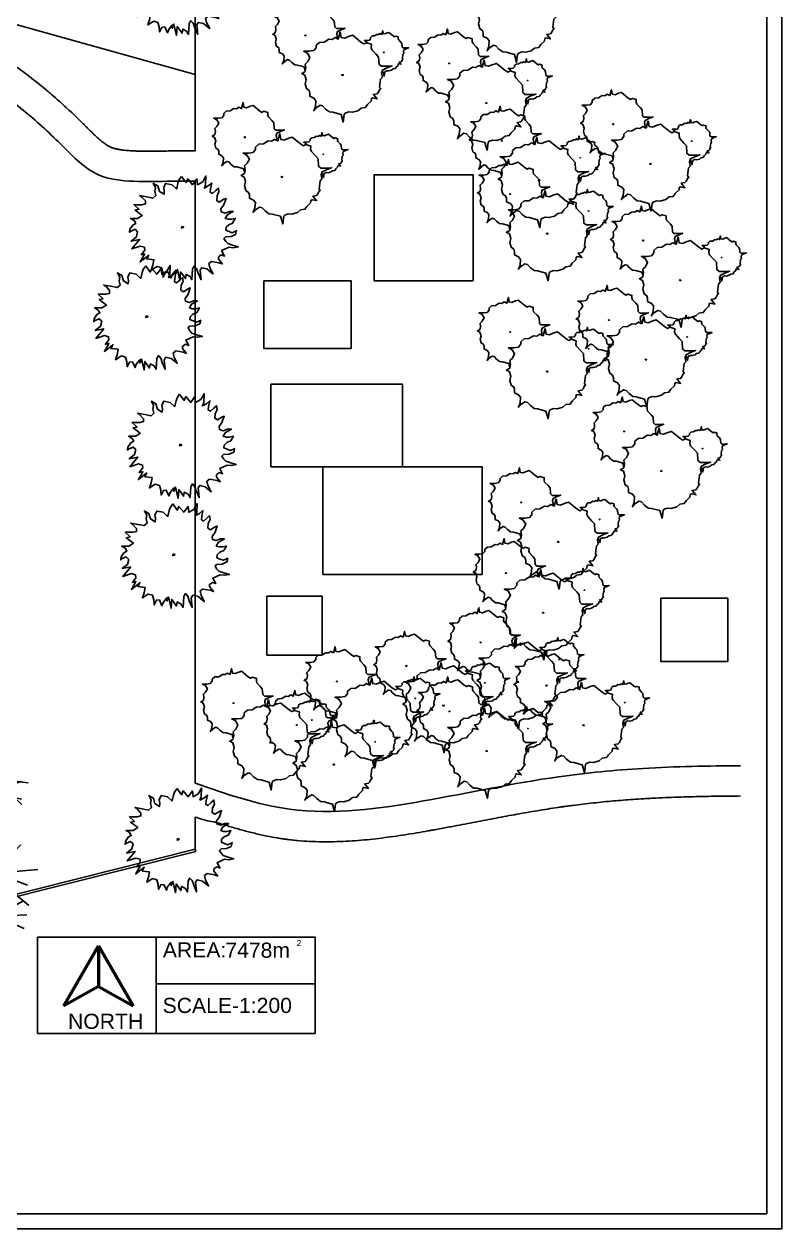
# Model space of a CAD drawing. Header units: millimetres. Extents: x -2023021 to 4454414, y -304659 to 993992.
# Drawn here: x 1608850 to 1658907, y 39635 to 119217 of the extents above; entities that cross this region are included whole.
import ezdxf

# ---------------------------------------------------------------- set-up
doc = ezdxf.new("R2010")
doc.units = ezdxf.units.MM
doc.header["$LTSCALE"] = 10
doc.header["$MEASUREMENT"] = 0
doc.linetypes.add('BANKLINE1', pattern=[5.5, 4, -1.5])
doc.layers.add('zelen', color=69, linetype='Continuous')
doc.styles.get("Standard").update_dxf_attribs({"font": 'arial.ttf'})

# ---------------------------------------------------------------- blocks, each defined once
blk = doc.blocks.new('*U16')
for points in [[(0, 1540.256), (-77.4954, 1428.4452), (-106.5784, 1341.501), (-135.636, 1217.295), (-155.0162, 1167.6126), (-280.9748, 1291.8186), (-474.7514, 1329.0804), (-532.892, 1204.8744), (-513.5118, 1105.5096), (-523.1892, 1006.1194), (-658.8506, 1093.089), (-707.2884, 1254.5568), (-842.9244, 1329.0804), (-775.1064, 1204.8744), (-794.4866, 1093.089), (-765.429, 968.8576), (-852.6272, 894.334), (-1036.701, 931.5958), (-1249.8832, 968.8576), (-1191.7426, 931.5958), (-1075.4614, 807.3898), (-1075.4614, 720.4456), (-1182.0398, 695.6044), (-1414.5768, 695.6044), (-1269.238, 558.9524), (-1385.5192, 534.1112), (-1172.3624, 372.6434), (-1307.9984, 285.6992), (-1521.1552, 285.6992), (-1414.5768, 223.5962), (-1366.139, 136.652), (-1453.3372, 86.9442), (-1540.5354, -37.2618), (-1550.2382, -124.206), (-1501.775, -86.9442), (-1385.5192, -37.2618), (-1307.9984, -111.7854), (-1346.7588, -260.8326), (-1501.775, -385.064), (-1249.8832, -335.3816), (-1482.3948, -621.0554), (-1230.503, -534.1112), (-1104.5444, -571.373), (-1094.8416, -658.3172), (-1201.42, -794.9692), (-1094.8416, -770.128), (-1230.503, -1006.1194), (-978.5858, -807.3898), (-1036.701, -919.1752), (-823.5442, -944.0164), (-852.6272, -1105.4842), (-901.065, -1254.5568), (-726.6686, -1142.746), (-600.71, -1180.0078), (-561.9496, -1316.6598), (-552.2722, -1465.707), (-484.4542, -1329.0804), (-397.2306, -1316.6598), (-319.7352, -1490.5482), (-280.9748, -1391.1834), (-174.3964, -1254.5568), (-174.3964, -1353.9216), (-125.9586, -1229.7156), (-48.4378, -1565.0718), (-29.0576, -1304.2392), (116.2812, -1502.9688), (135.6614, -1378.7628), (251.9172, -1440.8658), (310.0578, -1540.2306), (329.438, -1217.295), (377.8758, -1130.3254), (445.6938, -1204.8744), (494.157, -1341.501), (581.3552, -1540.2306), (552.2722, -1254.5568), (600.71, -1180.0078), (755.7516, -1217.295), (891.3876, -1329.0804), (939.8254, -1366.3422), (842.9498, -1180.0078), (813.8668, -1055.8018), (891.3876, -993.6988), (1114.2472, -1030.9606), (1211.1228, -1068.2224), (1094.867, -919.1752), (1094.867, -857.0722), (1182.0652, -794.9692), (1278.9408, -832.231), (1191.7426, -670.7378), (1414.6022, -571.373), (1540.5608, -583.7936), (1685.8996, -558.9524), (1521.1806, -509.27), (1375.8418, -459.5876), (1317.7012, -397.4846), (1259.5606, -310.515), (1308.0238, -260.8326), (1472.7174, -248.412), (1608.3788, -186.309), (1637.4364, -74.5236)], [(1647.1392, -74.5236), (1511.4778, -136.6266), (1433.9824, -111.7854), (1317.7012, -62.103), (1327.404, 24.8412), (1404.8994, 99.3648), (1521.1806, 149.0726), (1598.676, 285.6992), (1482.4202, 260.858), (1385.5192, 260.858), (1298.321, 285.6992), (1366.139, 397.4846), (1472.7174, 459.5876), (1540.5608, 496.8494), (1424.2796, 496.8494), (1298.321, 447.167), (1182.0652, 484.4288), (1172.3624, 571.3984), (1259.5606, 695.6044), (1327.404, 881.9134), (1259.5606, 857.0722), (1123.9246, 770.128), (1046.4038, 819.8104), (1056.1066, 956.437), (1114.2472, 1080.6684), (1094.867, 1192.4538), (1017.3462, 1117.9302), (920.4452, 1030.9606), (852.6272, 1068.2478), (862.33, 1167.6126), (901.0904, 1341.501), (794.512, 1254.5568), (678.2308, 1192.4538), (716.9912, 1291.8186), (726.6686, 1552.6766), (629.793, 1378.7628), (474.7768, 1291.8186), (455.3966, 1465.7324), (329.438, 1291.8186), (184.0992, 1465.7324), (135.6614, 1353.9216), (0, 1540.256)]]:
    blk.add_lwpolyline(points)
blk.add_lwpolyline([(9.7028, 49.6824), (0, 0), (48.4378, 12.4206), (58.1406, 37.2618)], close=True)
blk = doc.blocks.new('z_96')
at = {"color": 86, "linetype": 'Continuous'}
for p, q in [((-279.8, 149.9), (-254.2, 304.5)), ((-277.5, 143.8), (-209, 319.2)), ((0.6, 181.7), (29.5, 299.6)), ((-282.5, 143.4), (-440.4, 263.7)), ((-279.3, 139.9), (-326.8, 270.9)), ((1.7, 182.4), (-92.5, 262.1)), ((-2.3, 183.5), (-55.4, 292.1)), ((3.6, 188.7), (58.7, 265.3)), ((5.7, 184.9), (91.8, 284.8)), ((395.6, 94.6), (438.6, 246.5)), ((-276.5, 141.1), (-146.8, 221.3)), ((-9.6, 182.8), (-129.6, 222.9)), ((393.4, 89.6), (354, 209.2)), ((-292.1, 134.2), (-430.8, 180.4)), ((-280.1, 150.3), (-304, 174)), ((-260.4, 142.3), (-97.9, 156.1)), ((-5.7, 186.4), (-99.8, 114.3)), ((-4.6, 181.6), (-86.6, 72.3)), ((-0.6, 184.6), (125.7, 194.4)), ((1.5, 182.8), (69.9, 77.5)), ((9.8, 182.3), (88, 114.6)), ((393.4, 89.6), (284.7, 153.1)), ((393.4, 89.6), (479.1, 181.8)), ((-283.2, 138.5), (-471.2, 114.9)), ((-279.1, 142.3), (-397.9, 16.9)), ((-285.6, 136.6), (-375, 92.2)), ((-277.6, 139.7), (-313.4, -1.1)), ((-279.1, 135.4), (-307.4, 99.5)), ((-278.4, 130.6), (-221.9, 40)), ((-277.5, 137.2), (-129.1, 19.3)), ((-263.2, 140.3), (-131, 113.5)), ((393.4, 89.6), (514.5, 123.6)), ((-71.7, -35.5), (-42.1, 65.4)), ((393.4, 89.6), (273.9, 50.1)), ((393.4, 89.6), (293.9, 12.5)), ((391.3, 83.5), (363.2, 41.9)), ((393.4, 89.6), (493.5, 13.4)), ((393.4, 89.6), (516.7, 64.5)), ((393.4, 89.6), (442.6, -26.2)), ((409.2, 93.4), (456.4, 89)), ((-74.7, -24.6), (-111.9, 37.5)), ((164.1, -89.9), (142.7, 11.7)), ((163.4, -89), (238.9, 7.6)), ((-237.5, -199.4), (-267, -22)), ((-234, -202.3), (-196.3, -40.6)), ((-75, -39.2), (-157.1, -75.4)), ((-74, -33), (-152.4, -40.5)), ((-65.2, -32.9), (-135.5, -11.4)), ((-76.2, -35.8), (-103.5, -105.8)), ((-80, -28.7), (-89.9, -20)), ((-72.5, -35.1), (-71.9, -112)), ((-70.4, -41.1), (3.7, -57.1)), ((-69.9, -39.6), (-38.4, -102.6)), ((-68.1, -28.4), (-55.8, -19.3)), ((159.3, -86.3), (85.5, -28.7)), ((167, -88.4), (276, -24.7)), ((167.1, -94.6), (37.3, -175)), ((161.1, -92.4), (74, -95.2)), ((163.4, -86.5), (137.7, -55.7)), ((164.5, -93.4), (157.3, -141.4)), ((160.4, -93), (267.6, -148.2)), ((164.2, -92.2), (234.3, -170.2)), ((165.3, -92), (295.7, -74)), ((166.9, -90.5), (187.1, -100.1)), ((168.3, -88.4), (194, -71.5)), ((163.6, -101.8), (119, -170.9)), ((167, -104.1), (188, -212.9)), ((-237.4, -199.3), (-392.1, -169)), ((-242.3, -196.3), (-391.5, -241.3)), ((-246.4, -194), (-283.1, -163.8)), ((-231, -196), (-205.2, -161.9)), ((-242.2, -199.4), (-329.5, -310.3)), ((-241, -201.7), (-259.1, -277.3)), ((-242.2, -201.7), (-47.9, -207.3)), ((-236.2, -200.9), (-139.2, -306.8)), ((-230.8, -205.8), (-146.5, -236))]:
    blk.add_line(p, q, dxfattribs=at)
at = {"color": 251, "linetype": 'Continuous'}
for p, q in [((-4.6, -3.2), (0.8, 176.4)), ((-17.8, -5.6), (-274.7, 141.8)), ((0, 0), (389.1, 84.4)), ((-10.4, -6), (-235.7, -205.3)), ((-16, -6.1), (-74.7, -37.4)), ((-5, -18.9), (163.8, -91.6))]:
    blk.add_line(p, q, dxfattribs=at)
blk = doc.blocks.new('сосна 1')
for p, rotation in [((317.7, 388.3), 121.1570021628385), ((-412.6, 386.5), 205.4822314301707), ((-136.5, 361.1), 177.7388340989747), ((-117.1, 122.3), 55.05972244949476), ((-351.5, 121.7), 257.3134436407499), ((-143.1, -5.5), 121.1570021628385), ((285.8, 9.1), 60.73020616460848), ((-343.1, -101.5), 57.88453704712605), ((234.4, -65.1), 73.86762904044271), ((-274, 161.3), 177.7388340989747), ((173.8, 17), 349.7944254651076), ((326.9, 45.9), 177.7388340989747), ((98.1, -4.6), 177.7388340989747), ((-502.4, -282.3), 279.7984529833926), ((-175.3, -367), 63.19571700542104), ((-48.9, -393.6), 342.5348703671633), ((260.9, -458.6), 13.7229345296671)]:
    blk.add_blockref('z_96', p, dxfattribs=dict(rotation=rotation))
blk = doc.blocks.new('Clump of Trees or Bushes - plan')
for points in [[(-10.993, 56.487), (-9.228, 58.426), (-10.144, 63.512), (-8.923, 67.033), (-3.43, 69.772), (2.673, 72.119), (-2.82, 71.728), (-10.449, 71.728), (-13.195, 74.075), (-13.806, 83.073), (-16.857, 86.594), (-22.045, 92.071), (-22.961, 94.81), (-22.656, 98.722), (-28.759, 100.678), (-31.811, 99.113), (-35.472, 101.461), (-45.543, 109.676), (-49.815, 108.503), (-55.308, 106.155), (-59.58, 106.938), (-60.801, 113.98), (-63.242, 104.982), (-67.209, 106.938), (-70.872, 104.59), (-74.839, 104.982), (-80.637, 101.461), (-86.435, 101.069), (-90.402, 97.548), (-90.402, 94.419), (-93.454, 90.898), (-98.947, 90.115), (-105.66, 90.115), (-101.083, 87.768), (-98.031, 82.682), (-100.778, 77.596), (-103.829, 74.466), (-103.219, 69.772), (-104.134, 65.077), (-108.102, 62.73), (-104.439, 60.774), (-102.609, 55.297), (-103.829, 50.211), (-102.303, 44.342), (-98.947, 41.995), (-98.031, 38.865), (-98.031, 34.953), (-93.148, 32.606), (-90.707, 29.476), (-91.317, 22.434), (-93.454, 17.348), (-89.487, 21.26), (-85.519, 23.999), (-82.468, 23.216), (-78.806, 19.304), (-74.228, 15.783), (-69.956, 15.392), (-59.886, 12.653), (-58.254, 7.074)], [(59.448, 5.262), (60.936, 4.858), (62.652, -1.011), (63.415, 4.858), (64.178, 5.836), (66.848, 6.814), (69.709, 6.569), (73.905, 7.792), (76.385, 9.748), (79.627, 10.237), (81.153, 12.438), (84.014, 15.127), (84.205, 17.084), (85.158, 17.573), (88.591, 16.839), (85.73, 20.262), (88.591, 20.751), (89.545, 21.974), (90.689, 24.174), (91.452, 24.663), (90.499, 25.886), (91.261, 31.999), (92.596, 33.466), (92.024, 36.645), (92.787, 38.845), (96.22, 40.557), (100.035, 42.024), (96.602, 41.779), (91.834, 41.779), (90.117, 43.246), (89.736, 48.871), (87.828, 51.071), (84.586, 54.494), (84.014, 56.206), (84.205, 58.651), (80.39, 59.873), (78.483, 58.895), (76.194, 60.362), (69.9, 65.497), (67.23, 64.764), (63.797, 63.297), (61.126, 63.786), (60.364, 68.187), (58.838, 62.563), (56.358, 63.786), (54.07, 62.319), (51.59, 62.563), (47.966, 60.362), (44.343, 60.118), (41.863, 57.917), (41.863, 55.961), (39.956, 53.761), (36.523, 53.272), (32.327, 53.272), (35.187, 51.805), (36.641, 49.381)]]:
    blk.add_lwpolyline(points)
for points in [[(-4.577, 66.508), (-7.629, 55.261), (-12.588, 57.706), (-17.166, 54.772), (-22.125, 55.261), (-29.372, 50.86), (-36.62, 50.371), (-41.579, 45.969), (-41.579, 42.057), (-45.393, 37.656), (-52.259, 36.678), (-60.651, 36.678), (-54.93, 33.743), (-51.115, 27.386), (-54.548, 21.029), (-58.363, 17.116), (-57.6, 11.248), (-58.744, 5.38), (-63.703, 2.446), (-59.126, 0), (-56.837, -6.846), (-58.363, -13.203), (-56.455, -20.539), (-52.259, -23.473), (-51.115, -27.385), (-51.115, -32.275), (-45.012, -35.21), (-41.96, -39.122), (-42.723, -47.924), (-45.393, -54.282), (-40.434, -49.391), (-35.475, -45.968), (-31.661, -46.946), (-27.083, -51.837), (-21.362, -56.238), (-16.021, -56.727), (-3.433, -60.15), (0, -71.887), (1.526, -60.15), (3.052, -58.194), (8.392, -56.238), (14.114, -56.727), (22.506, -54.282), (27.465, -50.369), (33.949, -49.391), (37.001, -44.99), (42.723, -39.611), (43.104, -35.699), (45.012, -34.721), (51.878, -36.188), (46.156, -29.341), (51.878, -28.363), (53.785, -25.918), (56.074, -21.517), (57.6, -20.539), (55.692, -18.094), (57.218, -5.868), (59.888, -2.934), (58.744, 3.424), (60.27, 7.825), (67.136, 11.248), (74.765, 14.182), (67.899, 13.693), (58.363, 13.693), (54.93, 16.627), (54.167, 27.875), (50.352, 32.276), (43.867, 39.123), (42.723, 42.546), (43.104, 47.436), (35.475, 49.882), (31.661, 47.925), (27.083, 50.86), (14.495, 61.129), (9.155, 59.662), (2.289, 56.728), (-3.052, 57.706)], [(-58.055, 61.947), (-58.97, 60.774), (-57.139, 60.774)], [(62.08, 35.667), (61.508, 34.933), (62.652, 34.933)], [(-1.144, 1.468), (-2.289, 0), (0, 0)]]:
    blk.add_lwpolyline(points, close=True)

msp = doc.modelspace()

# ---------------------------------------------------------------- linework, layer by layer
at = {"transparency": 33554687}
for p, q in [((1658907, 39635), (1658907, 162594)), ((1657907, 40635), (1657907, 161616)), ((1620151, 110838), (1620151, 152196)), ((1594477, 123037), (1620151, 115888)), ((1620151, 69079), (1620151, 108837)), ((1620151, 64709), (1620151, 66835)), ((1536043, 43605), (1620151, 64709)), ((1536080, 43460), (1620188, 64563)), ((1620188, 64563), (1620151, 64709)), ((1609745, 58906), (1609745, 52550)), ((1609745, 58906), (1628076, 58906)), ((1617582, 52550), (1617582, 58906)), ((1628076, 58906), (1628076, 52550)), ((1617582, 55825), (1628076, 55825)), ((1628076, 52550), (1609745, 52550)), ((1494837, 40635), (1634215, 40635)), ((1634215, 40635), (1657907, 40635)), ((1494837, 39635), (1634215, 39635)), ((1634215, 39635), (1658907, 39635))]:
    msp.add_line(p, q, dxfattribs=at)
at = {"lineweight": 53, "transparency": 33554687}
for p, q in [((1611474, 54360), (1613767, 58332)), ((1613767, 58332), (1616060, 54360)), ((1613767, 58332), (1613767, 55656)), ((1613767, 55656), (1611474, 54360)), ((1613767, 55656), (1616060, 54360))]:
    msp.add_line(p, q, dxfattribs=at)
at = {"transparency": 33554687}
for points in [[(1631973, 102262), (1638510, 102262), (1638510, 109266), (1631973, 109266)], [(1624678, 102262), (1630444, 102262), (1630444, 97795), (1624678, 97795)], [(1625149, 95443), (1633844, 95443), (1633844, 89978), (1625149, 89978)], [(1628584, 89978), (1639104, 89978), (1639104, 82866), (1628584, 82866)], [(1624888, 81432), (1628534, 81432), (1628534, 77543), (1624888, 77543)], [(1650904, 81287), (1655332, 81287), (1655332, 77116), (1650904, 77116)]]:
    msp.add_lwpolyline(points, close=True, dxfattribs=at)
for points, knots in [([(1580790, 127672), (1581452, 126838), (1581499, 126663), (1581595, 126316), (1581643, 126145), (1581740, 125806), (1581789, 125639), (1581888, 125309), (1581939, 125145), (1582042, 124824), (1582096, 124665), (1582162, 124475), (1582174, 124442), (1582189, 124401), (1582192, 124392), (1582198, 124374), (1582201, 124365), (1582211, 124338), (1582218, 124321), (1582237, 124268), (1582250, 124233), (1582289, 124128), (1582315, 124060), (1582376, 123906), (1582410, 123821), (1582481, 123656), (1582517, 123576), (1582589, 123420), (1582626, 123344), (1582701, 123198), (1582739, 123127), (1582810, 123004), (1582842, 122949), (1582882, 122884), (1582890, 122871), (1582902, 122854), (1582905, 122849), (1582912, 122837), (1582916, 122832), (1582924, 122820), (1582928, 122814), (1582939, 122796), (1582947, 122784), (1582971, 122749), (1582987, 122725), (1583037, 122654), (1583071, 122608), (1583155, 122496), (1583206, 122433), (1583313, 122306), (1583368, 122243), (1583483, 122118), (1583543, 122056), (1583667, 121933), (1583731, 121872), (1583863, 121751), (1583931, 121692), (1584071, 121574), (1584143, 121516), (1584290, 121401), (1584365, 121344), (1584519, 121232), (1584597, 121177), (1584702, 121106), (1584727, 121089), (1584789, 121048), (1584825, 121024), (1584873, 120993), (1584883, 120987), (1584902, 120975), (1584910, 120970), (1584926, 120959), (1584933, 120954), (1584957, 120939), (1584973, 120929), (1585021, 120899), (1585053, 120880), (1585149, 120821), (1585213, 120783), (1585384, 120685), (1585491, 120626), (1585704, 120515), (1585811, 120463), (1586023, 120365), (1586129, 120319), (1586340, 120234), (1586445, 120195), (1586636, 120130), (1586722, 120103), (1586892, 120054), (1586977, 120032), (1587083, 120008), (1587104, 120003), (1587139, 119995), (1587152, 119993), (1587170, 119989), (1587175, 119988), (1587185, 119986), (1587190, 119985), (1587205, 119982), (1587216, 119980), (1587246, 119974), (1587267, 119970), (1587329, 119958), (1587371, 119951), (1587485, 119933), (1587558, 119923), (1587707, 119905), (1587783, 119898), (1587938, 119885), (1588017, 119879), (1588179, 119870), (1588261, 119867), (1588428, 119863), (1588513, 119861), (1588686, 119860), (1588774, 119861), (1588953, 119863), (1589043, 119865), (1589227, 119871), (1589320, 119874), (1589510, 119882), (1589605, 119886), (1589799, 119895), (1589897, 119900), (1590096, 119911), (1590197, 119916), (1590400, 119927), (1590503, 119933), (1590637, 119940), (1590667, 119941), (1590708, 119943), (1590718, 119944), (1590740, 119945), (1590752, 119945), (1590775, 119947), (1590787, 119947), (1590822, 119949), (1590845, 119950), (1590915, 119953), (1590961, 119955), (1591100, 119961), (1591193, 119965), (1591472, 119976), (1591657, 119982), (1592213, 119998), (1592583, 120004), (1593584, 120010), (1594215, 120003), (1594974, 119979), (1595102, 119974), (1595488, 119959), (1595746, 119947), (1596107, 119927), (1596211, 119921), (1596384, 119911), (1596452, 119906), (1596547, 119900), (1596573, 119898), (1596626, 119895), (1596652, 119893), (1596730, 119888), (1596783, 119884), (1596940, 119873), (1597046, 119865), (1597361, 119840), (1597572, 119822), (1598154, 119767), (1598526, 119727), (1599271, 119633), (1599644, 119581), (1600392, 119460), (1600767, 119392), (1601516, 119240), (1601891, 119155), (1602456, 119013), (1602647, 118963), (1602925, 118885), (1603013, 118860), (1603189, 118808), (1603277, 118782), (1603540, 118702), (1603715, 118646), (1604163, 118496), (1604434, 118399), (1604974, 118192), (1605243, 118082), (1605776, 117847), (1606042, 117723), (1606567, 117460), (1606827, 117321), (1607101, 117165), (1607118, 117155), (1607152, 117136), (1607168, 117126), (1607218, 117097), (1607252, 117078), (1607351, 117019), (1607417, 116979), (1607614, 116860), (1607743, 116778), (1608059, 116574), (1608244, 116449), (1608607, 116196), (1608785, 116067), (1609136, 115807), (1609308, 115675), (1609646, 115410), (1609812, 115277), (1610031, 115098), (1610085, 115053), (1610160, 114991), (1610181, 114973), (1610222, 114939), (1610242, 114923), (1610282, 114889), (1610302, 114872), (1610362, 114822), (1610402, 114788), (1610522, 114687), (1610601, 114620), (1610838, 114415), (1610995, 114278), (1611403, 113915), (1611653, 113687), (1612149, 113223), (1612395, 112987), (1612668, 112717), (1612697, 112689), (1612748, 112639), (1612770, 112617), (1612796, 112591), (1612802, 112586), (1612811, 112576), (1612815, 112572), (1612824, 112564), (1612828, 112559), (1612841, 112547), (1612849, 112538), (1612874, 112513), (1612891, 112497), (1612940, 112447), (1612973, 112414), (1613062, 112325), (1613118, 112269), (1613227, 112161), (1613281, 112108), (1613386, 112004), (1613438, 111954), (1613539, 111857), (1613589, 111811), (1613687, 111721), (1613734, 111678), (1613828, 111595), (1613874, 111556), (1613963, 111482), (1614006, 111447), (1614091, 111382), (1614132, 111351), (1614205, 111300), (1614236, 111278), (1614298, 111238), (1614327, 111219), (1614385, 111185), (1614414, 111169), (1614468, 111139), (1614495, 111126), (1614526, 111111), (1614532, 111108), (1614542, 111103), (1614546, 111102), (1614553, 111098), (1614556, 111097), (1614565, 111093), (1614571, 111090), (1614583, 111085), (1614589, 111083), (1614608, 111075), (1614621, 111070), (1614659, 111055), (1614686, 111045), (1614741, 111026), (1614770, 111017), (1614831, 110999), (1614863, 110991), (1614930, 110974), (1614964, 110966), (1615036, 110950), (1615073, 110943), (1615150, 110929), (1615189, 110922), (1615271, 110909), (1615313, 110903), (1615399, 110892), (1615443, 110887), (1615549, 110875), (1615613, 110869), (1615743, 110859), (1615809, 110854), (1615946, 110846), (1616015, 110842), (1616107, 110839), (1616127, 110838), (1616153, 110837), (1616160, 110836), (1616179, 110836), (1616191, 110835), (1616227, 110834), (1616251, 110833), (1616325, 110831), (1616373, 110829), (1616520, 110826), (1616619, 110824), (1616850, 110821), (1616983, 110821), (1617251, 110822), (1617387, 110823), (1617661, 110826), (1617800, 110827), (1618081, 110831), (1618223, 110833), (1618406, 110836), (1618445, 110836), (1618507, 110837), (1618529, 110837), (1618564, 110837), (1618577, 110837), (1618601, 110838), (1618612, 110838), (1618644, 110838), (1618665, 110838), (1618730, 110839), (1618772, 110839), (1618900, 110839), (1618985, 110840), (1619240, 110840), (1619410, 110840), (1619773, 110839), (1619967, 110838), (1620160, 110838)], [0, 0, 0, 0, 551.308871, 551.308871, 1102.617742, 1102.617742, 1653.926613, 1653.926613, 2205.235484, 2205.235484, 2756.544355, 2756.544355, 2873.000078, 2873.000078, 2904.699615, 2904.699615, 2936.399151, 2936.399151, 2999.798225, 2999.798225, 3126.596371, 3126.596371, 3380.192664, 3380.192664, 3707.990766, 3707.990766, 4035.788868, 4035.788868, 4363.586969, 4363.586969, 4691.385071, 4691.385071, 4960.463831, 4960.463831, 5026.647461, 5026.647461, 5053.543218, 5053.543218, 5084.846652, 5084.846652, 5116.150086, 5116.150086, 5178.756954, 5178.756954, 5303.970689, 5303.970689, 5554.39816, 5554.39816, 5900.124763, 5900.124763, 6245.851365, 6245.851365, 6591.577967, 6591.577967, 6937.304569, 6937.304569, 7283.031172, 7283.031172, 7628.757774, 7628.757774, 7974.484376, 7974.484376, 8320.210979, 8320.210979, 8428.279498, 8428.279498, 8583.412778, 8583.412778, 8627.916027, 8627.916027, 8661.321834, 8661.321834, 8694.727642, 8694.727642, 8761.539256, 8761.539256, 8895.162486, 8895.162486, 9162.408945, 9162.408945, 9607.28874, 9607.28874, 10052.168535, 10052.168535, 10497.04833, 10497.04833, 10941.928125, 10941.928125, 11309.697217, 11309.697217, 11677.466309, 11677.466309, 11771.73811, 11771.73811, 11829.171802, 11829.171802, 11851.381969, 11851.381969, 11873.592136, 11873.592136, 11918.01247, 11918.01247, 12006.853138, 12006.853138, 12184.534473, 12184.534473, 12484.55374, 12484.55374, 12784.573007, 12784.573007, 13084.592274, 13084.592274, 13384.611541, 13384.611541, 13684.630808, 13684.630808, 13984.650075, 13984.650075, 14284.669342, 14284.669342, 14584.688608, 14584.688608, 14884.707875, 14884.707875, 15184.727142, 15184.727142, 15484.746409, 15484.746409, 15784.765676, 15784.765676, 15871.817931, 15871.817931, 15901.541884, 15901.541884, 15934.80958, 15934.80958, 15968.077275, 15968.077275, 16034.612666, 16034.612666, 16167.683449, 16167.683449, 16433.825013, 16433.825013, 16966.108141, 16966.108141, 18030.674398, 18030.674398, 19851.69455, 19851.69455, 20223.362427, 20223.362427, 20966.69818, 20966.69818, 21267.128114, 21267.128114, 21465.014406, 21465.014406, 21540.589099, 21540.589099, 21616.163793, 21616.163793, 21767.31318, 21767.31318, 22069.611954, 22069.611954, 22674.209502, 22674.209502, 23732.192988, 23732.192988, 24790.176475, 24790.176475, 25848.159961, 25848.159961, 26906.143447, 26906.143447, 27445.827103, 27445.827103, 27694.988155, 27694.988155, 27944.149207, 27944.149207, 28442.471311, 28442.471311, 29217.242, 29217.242, 29992.012689, 29992.012689, 30766.783379, 30766.783379, 31541.554068, 31541.554068, 31592.124365, 31592.124365, 31642.694661, 31642.694661, 31743.835255, 31743.835255, 31946.116442, 31946.116442, 32350.678815, 32350.678815, 32948.089323, 32948.089323, 33545.49983, 33545.49983, 34142.910337, 34142.910337, 34740.320844, 34740.320844, 34940.704997, 34940.704997, 35017.362881, 35017.362881, 35091.910595, 35091.910595, 35166.458309, 35166.458309, 35315.553737, 35315.553737, 35613.744593, 35613.744593, 36210.126305, 36210.126305, 37177.871106, 37177.871106, 38145.615906, 38145.615906, 38260.775994, 38260.775994, 38346.217423, 38346.217423, 38366.844657, 38366.844657, 38383.639065, 38383.639065, 38400.433473, 38400.433473, 38434.022289, 38434.022289, 38501.19992, 38501.19992, 38635.555183, 38635.555183, 38871.416378, 38871.416378, 39107.277572, 39107.277572, 39343.138766, 39343.138766, 39578.99996, 39578.99996, 39814.861155, 39814.861155, 40050.722349, 40050.722349, 40286.583543, 40286.583543, 40522.444738, 40522.444738, 40712.993385, 40712.993385, 40903.542032, 40903.542032, 41094.090679, 41094.090679, 41284.639326, 41284.639326, 41328.772485, 41328.772485, 41358.347763, 41358.347763, 41381.413101, 41381.413101, 41427.543777, 41427.543777, 41473.674454, 41473.674454, 41565.935806, 41565.935806, 41740.782504, 41740.782504, 41915.629202, 41915.629202, 42090.475901, 42090.475901, 42265.322599, 42265.322599, 42440.169297, 42440.169297, 42615.015995, 42615.015995, 42789.862693, 42789.862693, 42964.709392, 42964.709392, 43202.612229, 43202.612229, 43440.515065, 43440.515065, 43678.417902, 43678.417902, 43745.534736, 43745.534736, 43766.935548, 43766.935548, 43807.002596, 43807.002596, 43887.136691, 43887.136691, 44047.404881, 44047.404881, 44367.941262, 44367.941262, 44792.692076, 44792.692076, 45217.44289, 45217.44289, 45642.193705, 45642.193705, 46066.944519, 46066.944519, 46183.124603, 46183.124603, 46246.711264, 46246.711264, 46285.697685, 46285.697685, 46316.843433, 46316.843433, 46379.13493, 46379.13493, 46503.717925, 46503.717925, 46752.883914, 46752.883914, 47251.215891, 47251.215891, 47828.705491, 47828.705491, 47828.705491, 47828.705491]), ([(1579472, 126487), (1579725, 125562), (1580171, 123939), (1581309, 121252), (1583628, 119219), (1586992, 117661), (1591359, 118048), (1596569, 118014), (1601797, 117334), (1606051, 115658), (1608952, 113464), (1611336, 111280), (1613422, 109055), (1616168, 108781), (1617983, 108836), (1619030, 108840), (1620151, 108837)], [72.263661, 72.263661, 72.263661, 72.263661, 2952.573778, 5127.374557, 8715.174637, 11908.574211, 15977.303059, 21555.045974, 27638.730888, 31642.876209, 35124.07427, 38442.287513, 41476.501616, 43838.242865, 46373.196882, 46983.530157, 46983.530157, 46983.530157, 46983.530157]), ([(1620151, 69079), (1622212, 68362), (1627092, 66665), (1635368, 67808), (1642985, 69474), (1650012, 70145), (1654028, 70216), (1656169, 70230)], [0, 0, 0, 0, 6471.742853, 15326.699115, 24389.217114, 30013.973047, 36438.043659, 36438.043659, 36438.043659, 36438.043659]), ([(1620151, 66835), (1620151, 66835), (1620784, 66636), (1621245, 66530), (1621477, 66514), (1621986, 66351), (1622242, 66271), (1622759, 66116), (1623020, 66041), (1623547, 65898), (1623813, 65829), (1624349, 65700), (1624620, 65640), (1625122, 65539), (1625352, 65497), (1625636, 65450), (1625688, 65441), (1625844, 65417), (1625948, 65401), (1626072, 65384), (1626090, 65382), (1626125, 65377), (1626142, 65375), (1626174, 65370), (1626191, 65368), (1626240, 65362), (1626272, 65358), (1626370, 65346), (1626435, 65338), (1626631, 65316), (1626761, 65302), (1627163, 65265), (1627434, 65246), (1627974, 65219), (1628244, 65210), (1628782, 65203), (1629050, 65205), (1629585, 65216), (1629851, 65226), (1630382, 65254), (1630647, 65271), (1631174, 65313), (1631437, 65337), (1631960, 65392), (1632220, 65422), (1632739, 65486), (1632997, 65521), (1633511, 65594), (1633767, 65632), (1634276, 65712), (1634529, 65753), (1635033, 65838), (1635283, 65882), (1635569, 65932), (1635605, 65938), (1635678, 65951), (1635714, 65958), (1635824, 65977), (1635896, 65990), (1636114, 66030), (1636259, 66056), (1636692, 66135), (1636980, 66189), (1637734, 66331), (1638199, 66420), (1639123, 66597), (1639583, 66685), (1640498, 66858), (1640953, 66943), (1641861, 67107), (1642313, 67186), (1643215, 67336), (1643665, 67408), (1644213, 67488), (1644311, 67502), (1644437, 67520), (1644465, 67524), (1644521, 67532), (1644549, 67536), (1644634, 67548), (1644690, 67556), (1644859, 67579), (1644972, 67594), (1645310, 67638), (1645537, 67666), (1646216, 67747), (1646670, 67796), (1647341, 67862), (1647558, 67882), (1648207, 67940), (1648640, 67974), (1649316, 68021), (1649557, 68037), (1649865, 68055), (1649932, 68059), (1650067, 68067), (1650134, 68071), (1650336, 68082), (1650471, 68089), (1650875, 68109), (1651145, 68121), (1651957, 68154), (1652499, 68171), (1653586, 68198), (1654131, 68208), (1655173, 68222), (1655671, 68227), (1656169, 68230)], [0, 0, 0, 0, 1526.834118, 1526.834118, 2290.251177, 2290.251177, 3053.668236, 3053.668236, 3817.085295, 3817.085295, 4580.502354, 4580.502354, 5343.919413, 5343.919413, 5982.135758, 5982.135758, 6124.206566, 6124.206566, 6408.348182, 6408.348182, 6459.138017, 6459.138017, 6503.408485, 6503.408485, 6547.678953, 6547.678953, 6636.21989, 6636.21989, 6813.301763, 6813.301763, 7167.465509, 7167.465509, 7905.167901, 7905.167901, 8642.870294, 8642.870294, 9380.572686, 9380.572686, 10118.275079, 10118.275079, 10855.977471, 10855.977471, 11593.679864, 11593.679864, 12331.382256, 12331.382256, 13069.084649, 13069.084649, 13806.787041, 13806.787041, 14544.489434, 14544.489434, 15282.191826, 15282.191826, 15390.17519, 15390.17519, 15498.158554, 15498.158554, 15714.125282, 15714.125282, 16146.058739, 16146.058739, 17009.925651, 17009.925651, 18419.695856, 18419.695856, 19829.466061, 19829.466061, 21239.236265, 21239.236265, 22649.00647, 22649.00647, 24058.776675, 24058.776675, 24366.581719, 24366.581719, 24454.864219, 24454.864219, 24543.146719, 24543.146719, 24719.711718, 24719.711718, 25072.841718, 25072.841718, 25779.101716, 25779.101716, 27191.621712, 27191.621712, 27861.495725, 27861.495725, 29201.243749, 29201.243749, 29944.723242, 29944.723242, 30151.967367, 30151.967367, 30359.211493, 30359.211493, 30773.699744, 30773.699744, 31602.676247, 31602.676247, 33260.629252, 33260.629252, 34918.582258, 34918.582258, 36425.007982, 36425.007982, 36425.007982, 36425.007982])]:
    msp.add_open_spline(points, degree=3, knots=knots, dxfattribs=at)

# ---------------------------------------------------------------- block references
at = {"transparency": 33554687, "xscale": 16.17208348636941, "yscale": 16.17208348636941, "zscale": 16.17208348636941}
msp.add_blockref('сосна 1', (1596938, 64792), dxfattribs=at)
at = {"layer": 'zelen', "transparency": 33554687}
for name, p, xscale, yscale, zscale in [('*U16', (1619026, 121946), 2.218021895684851, 2.218021895697659, 2.218021895684851), ('Clump of Trees or Bushes - plan', (1641385, 119799), 43.11638107232748, 43.11638107232748, 43.11638107232748), ('Clump of Trees or Bushes - plan', (1629935, 115839), 43.11638107232748, 43.11638107232748, 43.11638107232748), ('Clump of Trees or Bushes - plan', (1639433, 113984), 43.11638107232748, 43.11638107232748, 43.11638107232748), ('Clump of Trees or Bushes - plan', (1650268, 109969), 43.11638107232748, 43.11638107232748, 43.11638107232748), ('Clump of Trees or Bushes - plan', (1625934, 109115), 43.11638107232748, 43.11638107232748, 43.11638107232748), ('Clump of Trees or Bushes - plan', (1642912, 108878), 43.11638107232748, 43.11638107232748, 43.11638107232748), ('Clump of Trees or Bushes - plan', (1643458, 105360), 43.11638107232748, 43.11638107232748, 43.11638107232748), ('*U16', (1619252, 105743), 2.218021895684851, 2.218021895697659, 2.218021895684851), ('Clump of Trees or Bushes - plan', (1652244, 102287), 43.11638107232748, 43.11638107232748, 43.11638107232748), ('*U16', (1616885, 99832), 2.218021895684851, 2.218021895697659, 2.218021895684851), ('Clump of Trees or Bushes - plan', (1649978, 97041), 43.11638107232748, 43.11638107232748, 43.11638107232748), ('Clump of Trees or Bushes - plan', (1643458, 96251), 43.11638107232748, 43.11638107232748, 43.11638107232748), ('*U16', (1619126, 91359), 2.218021895684851, 2.218021895697659, 2.218021895684851), ('Clump of Trees or Bushes - plan', (1650988, 89676), 43.11638107232748, 43.11638107232748, 43.11638107232748), ('Clump of Trees or Bushes - plan', (1644187, 84997), 43.11638107232748, 43.11638107232748, 43.11638107232748), ('*U16', (1618668, 84105), 2.218021895684851, 2.218021895697659, 2.218021895684851), ('Clump of Trees or Bushes - plan', (1643184, 80318), 43.11638107232748, 43.11638107232748, 43.11638107232748), ('Clump of Trees or Bushes - plan', (1641511, 75751), 43.11638107232748, 43.11638107232748, 43.11638107232748), ('Clump of Trees or Bushes - plan', (1636606, 74191), 43.11638107232748, 43.11638107232748, 43.11638107232748), ('Clump of Trees or Bushes - plan', (1632011, 73169), 43.11638107232748, 43.11638107232748, 43.11638107232748), ('Clump of Trees or Bushes - plan', (1645857, 72892), 43.11638107232748, 43.11638107232748, 43.11638107232748), ('Clump of Trees or Bushes - plan', (1625181, 71736), 43.11638107232748, 43.11638107232748, 43.11638107232748), ('Clump of Trees or Bushes - plan', (1639454, 71183), 43.11638107232748, 43.11638107232748, 43.11638107232748), ('Clump of Trees or Bushes - plan', (1629359, 70292), 43.11638107232748, 43.11638107232748, 43.11638107232748), ('*U16', (1618956, 65314), 2.218021895684851, 2.218021895697659, 2.218021895684851)]:
    msp.add_blockref(name, p, dxfattribs=dict(at, xscale=xscale, yscale=yscale, zscale=zscale))

# ---------------------------------------------------------------- texts
at = {"linetype": 'BANKLINE1', "transparency": 33554687, "attachment_point": 1}
for s, width, insert, char_height in [('AREA:', 14140.13, (1618016, 58564), 1000), ('7478m', 19850.93, (1622143, 58547), 1000), ('2', 8290.33, (1626851, 58714), 400)]:
    msp.add_mtext_dynamic_manual_height_columns(s, width=width, gutter_width=12.5, heights=[0], dxfattribs=dict(at, insert=insert, char_height=char_height))
at = {"transparency": 33554687, "char_height": 1000, "attachment_point": 1}
for s, width, insert in [('SCALE-1:200', 93655.49, (1618001, 54897)), ('NORTH', 10260.59, (1611753, 53847))]:
    msp.add_mtext_dynamic_manual_height_columns(s, width=width, gutter_width=12.5, heights=[0], dxfattribs=dict(at, insert=insert))

doc.saveas('drawing.dxf')
